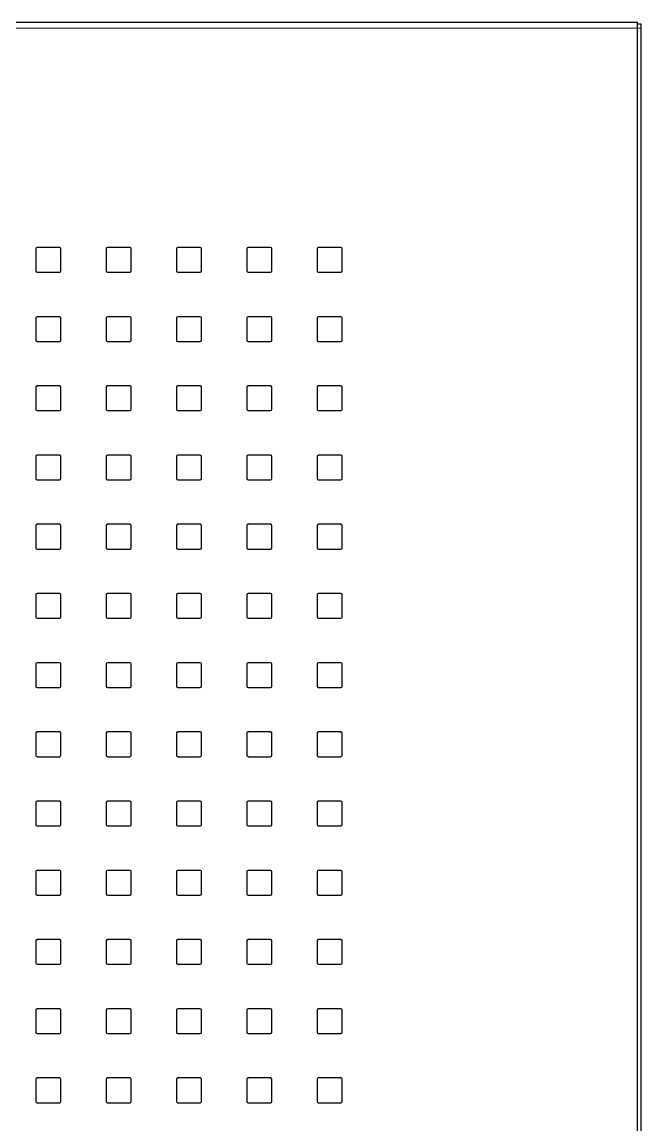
# Model space of a CAD drawing. Header units: millimetres. Extents: x -218071 to -203542, y 15363 to 51382.
# Drawn here: x -217800.6 to -217775.95, y 51338.09 to 51382.04 of the extents above; entities that cross this region are included whole.
import ezdxf

# ---------------------------------------------------------------- set-up
doc = ezdxf.new("R2010")
doc.units = ezdxf.units.MM
doc.header["$LTSCALE"] = 4
doc.layers.add('TPF-EQUIPEMENT', color=7, linetype='Continuous')

msp = doc.modelspace()

# ---------------------------------------------------------------- linework, layer by layer
at = {"layer": 'TPF-EQUIPEMENT', "linetype": 'Continuous', "lineweight": 25, "transparency": 33554671}
for p, q in [((-217850.999, 51382.036), (-217776.099, 51382.036)), ((-217776.099, 51382.036), (-217776.099, 51381.788)), ((-217776.099, 51381.961), (-217775.949, 51381.961)), ((-217776.099, 51381.788), (-217776.099, 51312.233)), ((-217775.949, 51381.961), (-217775.949, 51381.795)), ((-217775.949, 51381.795), (-217775.949, 51312.204)), ((-217800.049, 51373.004), (-217800.049, 51372.118)), ((-217799.099, 51373.053), (-217799.999, 51373.053)), ((-217799.049, 51372.118), (-217799.049, 51373.004)), ((-217797.249, 51373.004), (-217797.249, 51372.118)), ((-217796.299, 51373.053), (-217797.199, 51373.053)), ((-217796.249, 51372.118), (-217796.249, 51373.004)), ((-217794.449, 51373.004), (-217794.449, 51372.118)), ((-217793.499, 51373.053), (-217794.399, 51373.053)), ((-217793.449, 51372.118), (-217793.449, 51373.004)), ((-217791.649, 51373.004), (-217791.649, 51372.118)), ((-217790.699, 51373.053), (-217791.599, 51373.053)), ((-217790.649, 51372.118), (-217790.649, 51373.004)), ((-217788.849, 51373.004), (-217788.849, 51372.118)), ((-217787.899, 51373.053), (-217788.799, 51373.053)), ((-217787.849, 51372.118), (-217787.849, 51373.004)), ((-217799.999, 51372.069), (-217799.099, 51372.069)), ((-217797.199, 51372.069), (-217796.299, 51372.069)), ((-217794.399, 51372.069), (-217793.499, 51372.069)), ((-217791.599, 51372.069), (-217790.699, 51372.069)), ((-217788.799, 51372.069), (-217787.899, 51372.069)), ((-217800.049, 51370.247), (-217800.049, 51369.36)), ((-217799.099, 51370.296), (-217799.999, 51370.296)), ((-217799.049, 51369.36), (-217799.049, 51370.247)), ((-217797.249, 51370.247), (-217797.249, 51369.36)), ((-217796.299, 51370.296), (-217797.199, 51370.296)), ((-217796.249, 51369.36), (-217796.249, 51370.247)), ((-217794.449, 51370.247), (-217794.449, 51369.36)), ((-217793.499, 51370.296), (-217794.399, 51370.296)), ((-217793.449, 51369.36), (-217793.449, 51370.247)), ((-217791.649, 51370.247), (-217791.649, 51369.36)), ((-217790.699, 51370.296), (-217791.599, 51370.296)), ((-217790.649, 51369.36), (-217790.649, 51370.247)), ((-217788.849, 51370.247), (-217788.849, 51369.36)), ((-217787.899, 51370.296), (-217788.799, 51370.296)), ((-217787.849, 51369.36), (-217787.849, 51370.247)), ((-217799.999, 51369.311), (-217799.099, 51369.311)), ((-217797.199, 51369.311), (-217796.299, 51369.311)), ((-217794.399, 51369.311), (-217793.499, 51369.311)), ((-217791.599, 51369.311), (-217790.699, 51369.311)), ((-217788.799, 51369.311), (-217787.899, 51369.311)), ((-217800.049, 51367.489), (-217800.049, 51366.603)), ((-217799.099, 51367.538), (-217799.999, 51367.538)), ((-217799.049, 51366.603), (-217799.049, 51367.489)), ((-217797.249, 51367.489), (-217797.249, 51366.603)), ((-217796.299, 51367.538), (-217797.199, 51367.538)), ((-217796.249, 51366.603), (-217796.249, 51367.489)), ((-217794.449, 51367.489), (-217794.449, 51366.603)), ((-217793.499, 51367.538), (-217794.399, 51367.538)), ((-217793.449, 51366.603), (-217793.449, 51367.489)), ((-217791.649, 51367.489), (-217791.649, 51366.603)), ((-217790.699, 51367.538), (-217791.599, 51367.538)), ((-217790.649, 51366.603), (-217790.649, 51367.489)), ((-217788.849, 51367.489), (-217788.849, 51366.603)), ((-217787.899, 51367.538), (-217788.799, 51367.538)), ((-217787.849, 51366.603), (-217787.849, 51367.489)), ((-217799.999, 51366.554), (-217799.099, 51366.554)), ((-217797.199, 51366.554), (-217796.299, 51366.554)), ((-217794.399, 51366.554), (-217793.499, 51366.554)), ((-217791.599, 51366.554), (-217790.699, 51366.554)), ((-217788.799, 51366.554), (-217787.899, 51366.554)), ((-217800.049, 51364.732), (-217800.049, 51363.845)), ((-217799.099, 51364.781), (-217799.999, 51364.781)), ((-217799.049, 51363.845), (-217799.049, 51364.732)), ((-217797.249, 51364.732), (-217797.249, 51363.845)), ((-217796.299, 51364.781), (-217797.199, 51364.781)), ((-217796.249, 51363.845), (-217796.249, 51364.732)), ((-217794.449, 51364.732), (-217794.449, 51363.845)), ((-217793.499, 51364.781), (-217794.399, 51364.781)), ((-217793.449, 51363.845), (-217793.449, 51364.732)), ((-217791.649, 51364.732), (-217791.649, 51363.845)), ((-217790.699, 51364.781), (-217791.599, 51364.781)), ((-217790.649, 51363.845), (-217790.649, 51364.732)), ((-217788.849, 51364.732), (-217788.849, 51363.845)), ((-217787.899, 51364.781), (-217788.799, 51364.781)), ((-217787.849, 51363.845), (-217787.849, 51364.732)), ((-217799.999, 51363.796), (-217799.099, 51363.796)), ((-217797.199, 51363.796), (-217796.299, 51363.796)), ((-217794.399, 51363.796), (-217793.499, 51363.796)), ((-217791.599, 51363.796), (-217790.699, 51363.796)), ((-217788.799, 51363.796), (-217787.899, 51363.796)), ((-217800.049, 51361.974), (-217800.049, 51361.088)), ((-217799.099, 51362.024), (-217799.999, 51362.024)), ((-217799.049, 51361.088), (-217799.049, 51361.974)), ((-217797.249, 51361.974), (-217797.249, 51361.088)), ((-217796.299, 51362.024), (-217797.199, 51362.024)), ((-217796.249, 51361.088), (-217796.249, 51361.974)), ((-217794.449, 51361.974), (-217794.449, 51361.088)), ((-217793.499, 51362.024), (-217794.399, 51362.024)), ((-217793.449, 51361.088), (-217793.449, 51361.974)), ((-217791.649, 51361.974), (-217791.649, 51361.088)), ((-217790.699, 51362.024), (-217791.599, 51362.024)), ((-217790.649, 51361.088), (-217790.649, 51361.974)), ((-217788.849, 51361.974), (-217788.849, 51361.088)), ((-217787.899, 51362.024), (-217788.799, 51362.024)), ((-217787.849, 51361.088), (-217787.849, 51361.974)), ((-217799.999, 51361.039), (-217799.099, 51361.039)), ((-217797.199, 51361.039), (-217796.299, 51361.039)), ((-217794.399, 51361.039), (-217793.499, 51361.039)), ((-217791.599, 51361.039), (-217790.699, 51361.039)), ((-217788.799, 51361.039), (-217787.899, 51361.039)), ((-217799.099, 51359.266), (-217799.999, 51359.266)), ((-217796.299, 51359.266), (-217797.199, 51359.266)), ((-217793.499, 51359.266), (-217794.399, 51359.266)), ((-217790.699, 51359.266), (-217791.599, 51359.266)), ((-217787.899, 51359.266), (-217788.799, 51359.266)), ((-217800.049, 51359.217), (-217800.049, 51358.331)), ((-217799.049, 51358.331), (-217799.049, 51359.217)), ((-217797.249, 51359.217), (-217797.249, 51358.331)), ((-217796.249, 51358.331), (-217796.249, 51359.217)), ((-217794.449, 51359.217), (-217794.449, 51358.331)), ((-217793.449, 51358.331), (-217793.449, 51359.217)), ((-217791.649, 51359.217), (-217791.649, 51358.331)), ((-217790.649, 51358.331), (-217790.649, 51359.217)), ((-217788.849, 51359.217), (-217788.849, 51358.331)), ((-217787.849, 51358.331), (-217787.849, 51359.217)), ((-217799.999, 51358.281), (-217799.099, 51358.281)), ((-217797.199, 51358.281), (-217796.299, 51358.281)), ((-217794.399, 51358.281), (-217793.499, 51358.281)), ((-217791.599, 51358.281), (-217790.699, 51358.281)), ((-217788.799, 51358.281), (-217787.899, 51358.281)), ((-217800.049, 51356.459), (-217800.049, 51355.573)), ((-217799.099, 51356.509), (-217799.999, 51356.509)), ((-217799.049, 51355.573), (-217799.049, 51356.459)), ((-217797.249, 51356.459), (-217797.249, 51355.573)), ((-217796.299, 51356.509), (-217797.199, 51356.509)), ((-217796.249, 51355.573), (-217796.249, 51356.459)), ((-217794.449, 51356.459), (-217794.449, 51355.573)), ((-217793.499, 51356.509), (-217794.399, 51356.509)), ((-217793.449, 51355.573), (-217793.449, 51356.459)), ((-217791.649, 51356.459), (-217791.649, 51355.573)), ((-217790.699, 51356.509), (-217791.599, 51356.509)), ((-217790.649, 51355.573), (-217790.649, 51356.459)), ((-217788.849, 51356.459), (-217788.849, 51355.573)), ((-217787.899, 51356.509), (-217788.799, 51356.509)), ((-217787.849, 51355.573), (-217787.849, 51356.459)), ((-217799.999, 51355.524), (-217799.099, 51355.524)), ((-217797.199, 51355.524), (-217796.299, 51355.524)), ((-217794.399, 51355.524), (-217793.499, 51355.524)), ((-217791.599, 51355.524), (-217790.699, 51355.524)), ((-217788.799, 51355.524), (-217787.899, 51355.524)), ((-217800.049, 51353.702), (-217800.049, 51352.816)), ((-217799.099, 51353.751), (-217799.999, 51353.751)), ((-217799.049, 51352.816), (-217799.049, 51353.702)), ((-217797.249, 51353.702), (-217797.249, 51352.816)), ((-217796.299, 51353.751), (-217797.199, 51353.751)), ((-217796.249, 51352.816), (-217796.249, 51353.702)), ((-217794.449, 51353.702), (-217794.449, 51352.816)), ((-217793.499, 51353.751), (-217794.399, 51353.751)), ((-217793.449, 51352.816), (-217793.449, 51353.702)), ((-217791.649, 51353.702), (-217791.649, 51352.816)), ((-217790.699, 51353.751), (-217791.599, 51353.751)), ((-217790.649, 51352.816), (-217790.649, 51353.702)), ((-217788.849, 51353.702), (-217788.849, 51352.816)), ((-217787.899, 51353.751), (-217788.799, 51353.751)), ((-217787.849, 51352.816), (-217787.849, 51353.702)), ((-217799.999, 51352.766), (-217799.099, 51352.766)), ((-217797.199, 51352.766), (-217796.299, 51352.766)), ((-217794.399, 51352.766), (-217793.499, 51352.766)), ((-217791.599, 51352.766), (-217790.699, 51352.766)), ((-217788.799, 51352.766), (-217787.899, 51352.766)), ((-217800.049, 51350.944), (-217800.049, 51350.058)), ((-217799.099, 51350.994), (-217799.999, 51350.994)), ((-217799.049, 51350.058), (-217799.049, 51350.944)), ((-217797.249, 51350.944), (-217797.249, 51350.058)), ((-217796.299, 51350.994), (-217797.199, 51350.994)), ((-217796.249, 51350.058), (-217796.249, 51350.944)), ((-217794.449, 51350.944), (-217794.449, 51350.058)), ((-217793.499, 51350.994), (-217794.399, 51350.994)), ((-217793.449, 51350.058), (-217793.449, 51350.944)), ((-217791.649, 51350.944), (-217791.649, 51350.058)), ((-217790.699, 51350.994), (-217791.599, 51350.994)), ((-217790.649, 51350.058), (-217790.649, 51350.944)), ((-217788.849, 51350.944), (-217788.849, 51350.058)), ((-217787.899, 51350.994), (-217788.799, 51350.994)), ((-217787.849, 51350.058), (-217787.849, 51350.944)), ((-217799.999, 51350.009), (-217799.099, 51350.009)), ((-217797.199, 51350.009), (-217796.299, 51350.009)), ((-217794.399, 51350.009), (-217793.499, 51350.009)), ((-217791.599, 51350.009), (-217790.699, 51350.009)), ((-217788.799, 51350.009), (-217787.899, 51350.009)), ((-217800.049, 51348.187), (-217800.049, 51347.301)), ((-217799.099, 51348.236), (-217799.999, 51348.236)), ((-217799.049, 51347.301), (-217799.049, 51348.187)), ((-217797.249, 51348.187), (-217797.249, 51347.301)), ((-217796.299, 51348.236), (-217797.199, 51348.236)), ((-217796.249, 51347.301), (-217796.249, 51348.187)), ((-217794.449, 51348.187), (-217794.449, 51347.301)), ((-217793.499, 51348.236), (-217794.399, 51348.236)), ((-217793.449, 51347.301), (-217793.449, 51348.187)), ((-217791.649, 51348.187), (-217791.649, 51347.301)), ((-217790.699, 51348.236), (-217791.599, 51348.236)), ((-217790.649, 51347.301), (-217790.649, 51348.187)), ((-217788.849, 51348.187), (-217788.849, 51347.301)), ((-217787.899, 51348.236), (-217788.799, 51348.236)), ((-217787.849, 51347.301), (-217787.849, 51348.187)), ((-217799.999, 51347.251), (-217799.099, 51347.251)), ((-217797.199, 51347.251), (-217796.299, 51347.251)), ((-217794.399, 51347.251), (-217793.499, 51347.251)), ((-217791.599, 51347.251), (-217790.699, 51347.251)), ((-217788.799, 51347.251), (-217787.899, 51347.251)), ((-217800.049, 51345.43), (-217800.049, 51344.543)), ((-217799.099, 51345.479), (-217799.999, 51345.479)), ((-217799.049, 51344.543), (-217799.049, 51345.43)), ((-217797.249, 51345.43), (-217797.249, 51344.543)), ((-217796.299, 51345.479), (-217797.199, 51345.479)), ((-217796.249, 51344.543), (-217796.249, 51345.43)), ((-217794.449, 51345.43), (-217794.449, 51344.543)), ((-217793.499, 51345.479), (-217794.399, 51345.479)), ((-217793.449, 51344.543), (-217793.449, 51345.43)), ((-217791.649, 51345.43), (-217791.649, 51344.543)), ((-217790.699, 51345.479), (-217791.599, 51345.479)), ((-217790.649, 51344.543), (-217790.649, 51345.43)), ((-217788.849, 51345.43), (-217788.849, 51344.543)), ((-217787.899, 51345.479), (-217788.799, 51345.479)), ((-217787.849, 51344.543), (-217787.849, 51345.43)), ((-217799.999, 51344.494), (-217799.099, 51344.494)), ((-217797.199, 51344.494), (-217796.299, 51344.494)), ((-217794.399, 51344.494), (-217793.499, 51344.494)), ((-217791.599, 51344.494), (-217790.699, 51344.494)), ((-217788.799, 51344.494), (-217787.899, 51344.494)), ((-217800.049, 51342.672), (-217800.049, 51341.786)), ((-217799.099, 51342.721), (-217799.999, 51342.721)), ((-217799.049, 51341.786), (-217799.049, 51342.672)), ((-217797.249, 51342.672), (-217797.249, 51341.786)), ((-217796.299, 51342.721), (-217797.199, 51342.721)), ((-217796.249, 51341.786), (-217796.249, 51342.672)), ((-217794.449, 51342.672), (-217794.449, 51341.786)), ((-217793.499, 51342.721), (-217794.399, 51342.721)), ((-217793.449, 51341.786), (-217793.449, 51342.672)), ((-217791.649, 51342.672), (-217791.649, 51341.786)), ((-217790.699, 51342.721), (-217791.599, 51342.721)), ((-217790.649, 51341.786), (-217790.649, 51342.672)), ((-217788.849, 51342.672), (-217788.849, 51341.786)), ((-217787.899, 51342.721), (-217788.799, 51342.721)), ((-217787.849, 51341.786), (-217787.849, 51342.672)), ((-217799.999, 51341.737), (-217799.099, 51341.737)), ((-217797.199, 51341.737), (-217796.299, 51341.737)), ((-217794.399, 51341.737), (-217793.499, 51341.737)), ((-217791.599, 51341.737), (-217790.699, 51341.737)), ((-217788.799, 51341.737), (-217787.899, 51341.737)), ((-217800.049, 51339.915), (-217800.049, 51339.028)), ((-217799.099, 51339.964), (-217799.999, 51339.964)), ((-217799.049, 51339.028), (-217799.049, 51339.915)), ((-217797.249, 51339.915), (-217797.249, 51339.028)), ((-217796.299, 51339.964), (-217797.199, 51339.964)), ((-217796.249, 51339.028), (-217796.249, 51339.915)), ((-217794.449, 51339.915), (-217794.449, 51339.028)), ((-217793.499, 51339.964), (-217794.399, 51339.964)), ((-217793.449, 51339.028), (-217793.449, 51339.915)), ((-217791.649, 51339.915), (-217791.649, 51339.028)), ((-217790.699, 51339.964), (-217791.599, 51339.964)), ((-217790.649, 51339.028), (-217790.649, 51339.915)), ((-217788.849, 51339.915), (-217788.849, 51339.028)), ((-217787.899, 51339.964), (-217788.799, 51339.964)), ((-217787.849, 51339.028), (-217787.849, 51339.915)), ((-217799.999, 51338.979), (-217799.099, 51338.979)), ((-217797.199, 51338.979), (-217796.299, 51338.979)), ((-217794.399, 51338.979), (-217793.499, 51338.979)), ((-217791.599, 51338.979), (-217790.699, 51338.979)), ((-217788.799, 51338.979), (-217787.899, 51338.979))]:
    msp.add_line(p, q, dxfattribs=at)
at = {"layer": 'TPF-EQUIPEMENT', "linetype": 'Continuous', "lineweight": 18, "transparency": 33554671}
for p, q in [((-217850.999, 51381.788), (-217776.099, 51381.788)), ((-217775.949, 51381.795), (-217776.099, 51381.795)), ((-217799.999, 51373.036), (-217799.999, 51373.053)), ((-217799.099, 51373.036), (-217799.099, 51373.053)), ((-217797.199, 51373.036), (-217797.199, 51373.053)), ((-217796.299, 51373.036), (-217796.299, 51373.053)), ((-217794.399, 51373.036), (-217794.399, 51373.053)), ((-217793.499, 51373.036), (-217793.499, 51373.053)), ((-217791.599, 51373.036), (-217791.599, 51373.053)), ((-217790.699, 51373.036), (-217790.699, 51373.053)), ((-217788.799, 51373.036), (-217788.799, 51373.053)), ((-217787.899, 51373.036), (-217787.899, 51373.053)), ((-217799.999, 51370.279), (-217799.999, 51370.296)), ((-217799.099, 51370.279), (-217799.099, 51370.296)), ((-217797.199, 51370.279), (-217797.199, 51370.296)), ((-217796.299, 51370.279), (-217796.299, 51370.296)), ((-217794.399, 51370.279), (-217794.399, 51370.296)), ((-217793.499, 51370.279), (-217793.499, 51370.296)), ((-217791.599, 51370.279), (-217791.599, 51370.296)), ((-217790.699, 51370.279), (-217790.699, 51370.296)), ((-217788.799, 51370.279), (-217788.799, 51370.296)), ((-217787.899, 51370.279), (-217787.899, 51370.296)), ((-217799.999, 51367.521), (-217799.999, 51367.538)), ((-217799.099, 51367.521), (-217799.099, 51367.538)), ((-217797.199, 51367.521), (-217797.199, 51367.538)), ((-217796.299, 51367.521), (-217796.299, 51367.538)), ((-217794.399, 51367.521), (-217794.399, 51367.538)), ((-217793.499, 51367.521), (-217793.499, 51367.538)), ((-217791.599, 51367.521), (-217791.599, 51367.538)), ((-217790.699, 51367.521), (-217790.699, 51367.538)), ((-217788.799, 51367.521), (-217788.799, 51367.538)), ((-217787.899, 51367.521), (-217787.899, 51367.538)), ((-217799.999, 51364.764), (-217799.999, 51364.781)), ((-217799.099, 51364.764), (-217799.099, 51364.781)), ((-217797.199, 51364.764), (-217797.199, 51364.781)), ((-217796.299, 51364.764), (-217796.299, 51364.781)), ((-217794.399, 51364.764), (-217794.399, 51364.781)), ((-217793.499, 51364.764), (-217793.499, 51364.781)), ((-217791.599, 51364.764), (-217791.599, 51364.781)), ((-217790.699, 51364.764), (-217790.699, 51364.781)), ((-217788.799, 51364.764), (-217788.799, 51364.781)), ((-217787.899, 51364.764), (-217787.899, 51364.781)), ((-217799.999, 51362.006), (-217799.999, 51362.024)), ((-217799.099, 51362.006), (-217799.099, 51362.024)), ((-217797.199, 51362.006), (-217797.199, 51362.024)), ((-217796.299, 51362.006), (-217796.299, 51362.024)), ((-217794.399, 51362.006), (-217794.399, 51362.024)), ((-217793.499, 51362.006), (-217793.499, 51362.024)), ((-217791.599, 51362.006), (-217791.599, 51362.024)), ((-217790.699, 51362.006), (-217790.699, 51362.024)), ((-217788.799, 51362.006), (-217788.799, 51362.024)), ((-217787.899, 51362.006), (-217787.899, 51362.024)), ((-217799.999, 51359.249), (-217799.999, 51359.266)), ((-217799.099, 51359.249), (-217799.099, 51359.266)), ((-217797.199, 51359.249), (-217797.199, 51359.266)), ((-217796.299, 51359.249), (-217796.299, 51359.266)), ((-217794.399, 51359.249), (-217794.399, 51359.266)), ((-217793.499, 51359.249), (-217793.499, 51359.266)), ((-217791.599, 51359.249), (-217791.599, 51359.266)), ((-217790.699, 51359.249), (-217790.699, 51359.266)), ((-217788.799, 51359.249), (-217788.799, 51359.266)), ((-217787.899, 51359.249), (-217787.899, 51359.266)), ((-217799.999, 51356.491), (-217799.999, 51356.509)), ((-217799.099, 51356.491), (-217799.099, 51356.509)), ((-217797.199, 51356.491), (-217797.199, 51356.509)), ((-217796.299, 51356.491), (-217796.299, 51356.509)), ((-217794.399, 51356.491), (-217794.399, 51356.509)), ((-217793.499, 51356.491), (-217793.499, 51356.509)), ((-217791.599, 51356.491), (-217791.599, 51356.509)), ((-217790.699, 51356.491), (-217790.699, 51356.509)), ((-217788.799, 51356.491), (-217788.799, 51356.509)), ((-217787.899, 51356.491), (-217787.899, 51356.509)), ((-217799.999, 51353.734), (-217799.999, 51353.751)), ((-217799.099, 51353.734), (-217799.099, 51353.751)), ((-217797.199, 51353.734), (-217797.199, 51353.751)), ((-217796.299, 51353.734), (-217796.299, 51353.751)), ((-217794.399, 51353.734), (-217794.399, 51353.751)), ((-217793.499, 51353.734), (-217793.499, 51353.751)), ((-217791.599, 51353.734), (-217791.599, 51353.751)), ((-217790.699, 51353.734), (-217790.699, 51353.751)), ((-217788.799, 51353.734), (-217788.799, 51353.751)), ((-217787.899, 51353.734), (-217787.899, 51353.751)), ((-217799.999, 51350.976), (-217799.999, 51350.994)), ((-217799.099, 51350.976), (-217799.099, 51350.994)), ((-217797.199, 51350.976), (-217797.199, 51350.994)), ((-217796.299, 51350.976), (-217796.299, 51350.994)), ((-217794.399, 51350.976), (-217794.399, 51350.994)), ((-217793.499, 51350.976), (-217793.499, 51350.994)), ((-217791.599, 51350.976), (-217791.599, 51350.994)), ((-217790.699, 51350.976), (-217790.699, 51350.994)), ((-217788.799, 51350.976), (-217788.799, 51350.994)), ((-217787.899, 51350.976), (-217787.899, 51350.994)), ((-217799.999, 51348.219), (-217799.999, 51348.236)), ((-217799.099, 51348.219), (-217799.099, 51348.236)), ((-217797.199, 51348.219), (-217797.199, 51348.236)), ((-217796.299, 51348.219), (-217796.299, 51348.236)), ((-217794.399, 51348.219), (-217794.399, 51348.236)), ((-217793.499, 51348.219), (-217793.499, 51348.236)), ((-217791.599, 51348.219), (-217791.599, 51348.236)), ((-217790.699, 51348.219), (-217790.699, 51348.236)), ((-217788.799, 51348.219), (-217788.799, 51348.236)), ((-217787.899, 51348.219), (-217787.899, 51348.236)), ((-217799.999, 51345.461), (-217799.999, 51345.479)), ((-217799.099, 51345.461), (-217799.099, 51345.479)), ((-217797.199, 51345.461), (-217797.199, 51345.479)), ((-217796.299, 51345.461), (-217796.299, 51345.479)), ((-217794.399, 51345.461), (-217794.399, 51345.479)), ((-217793.499, 51345.461), (-217793.499, 51345.479)), ((-217791.599, 51345.461), (-217791.599, 51345.479)), ((-217790.699, 51345.461), (-217790.699, 51345.479)), ((-217788.799, 51345.461), (-217788.799, 51345.479)), ((-217787.899, 51345.461), (-217787.899, 51345.479)), ((-217799.999, 51342.704), (-217799.999, 51342.721)), ((-217799.099, 51342.704), (-217799.099, 51342.721)), ((-217797.199, 51342.704), (-217797.199, 51342.721)), ((-217796.299, 51342.704), (-217796.299, 51342.721)), ((-217794.399, 51342.704), (-217794.399, 51342.721)), ((-217793.499, 51342.704), (-217793.499, 51342.721)), ((-217791.599, 51342.704), (-217791.599, 51342.721)), ((-217790.699, 51342.704), (-217790.699, 51342.721)), ((-217788.799, 51342.704), (-217788.799, 51342.721)), ((-217787.899, 51342.704), (-217787.899, 51342.721)), ((-217799.999, 51339.947), (-217799.999, 51339.964)), ((-217799.099, 51339.947), (-217799.099, 51339.964)), ((-217797.199, 51339.947), (-217797.199, 51339.964)), ((-217796.299, 51339.947), (-217796.299, 51339.964)), ((-217794.399, 51339.947), (-217794.399, 51339.964)), ((-217793.499, 51339.947), (-217793.499, 51339.964)), ((-217791.599, 51339.947), (-217791.599, 51339.964)), ((-217790.699, 51339.947), (-217790.699, 51339.964)), ((-217788.799, 51339.947), (-217788.799, 51339.964)), ((-217787.899, 51339.947), (-217787.899, 51339.964))]:
    msp.add_line(p, q, dxfattribs=at)
at = {"layer": 'TPF-EQUIPEMENT', "linetype": 'Continuous', "lineweight": 25, "transparency": 33554671}
for centre, start, end in [((-217799.999, 51373.004), 89.5648, 179.5581), ((-217799.098, 51373.004), 0.4419, 90.4352), ((-217797.199, 51373.004), 89.5648, 179.5581), ((-217796.298, 51373.004), 0.4419, 90.4352), ((-217794.399, 51373.004), 89.5648, 179.5581), ((-217793.498, 51373.004), 0.4419, 90.4352), ((-217791.599, 51373.004), 89.5648, 179.5581), ((-217790.698, 51373.004), 0.4419, 90.4352), ((-217788.799, 51373.004), 89.5648, 179.5581), ((-217787.898, 51373.004), 0.4419, 90.4352), ((-217799.999, 51372.118), 180.4419, 270.4352), ((-217799.098, 51372.118), 269.5648, 359.5581), ((-217797.199, 51372.118), 180.4419, 270.4352), ((-217796.298, 51372.118), 269.5648, 359.5581), ((-217794.399, 51372.118), 180.4419, 270.4352), ((-217793.498, 51372.118), 269.5648, 359.5581), ((-217791.599, 51372.118), 180.4419, 270.4352), ((-217790.698, 51372.118), 269.5648, 359.5581), ((-217788.799, 51372.118), 180.4419, 270.4352), ((-217787.898, 51372.118), 269.5648, 359.5581), ((-217799.999, 51370.246), 89.5648, 179.5581), ((-217799.098, 51370.246), 0.4419, 90.4352), ((-217797.199, 51370.246), 89.5648, 179.5581), ((-217796.298, 51370.246), 0.4419, 90.4352), ((-217794.399, 51370.246), 89.5648, 179.5581), ((-217793.498, 51370.246), 0.4419, 90.4352), ((-217791.599, 51370.246), 89.5648, 179.5581), ((-217790.698, 51370.246), 0.4419, 90.4352), ((-217788.799, 51370.246), 89.5648, 179.5581), ((-217787.898, 51370.246), 0.4419, 90.4352), ((-217799.999, 51369.361), 180.4419, 270.4352), ((-217799.098, 51369.361), 269.5648, 359.5581), ((-217797.199, 51369.361), 180.4419, 270.4352), ((-217796.298, 51369.361), 269.5648, 359.5581), ((-217794.399, 51369.361), 180.4419, 270.4352), ((-217793.498, 51369.361), 269.5648, 359.5581), ((-217791.599, 51369.361), 180.4419, 270.4352), ((-217790.698, 51369.361), 269.5648, 359.5581), ((-217788.799, 51369.361), 180.4419, 270.4352), ((-217787.898, 51369.361), 269.5648, 359.5581), ((-217799.999, 51367.489), 89.5648, 179.5581), ((-217799.098, 51367.489), 0.4419, 90.4352), ((-217797.199, 51367.489), 89.5648, 179.5581), ((-217796.298, 51367.489), 0.4419, 90.4352), ((-217794.399, 51367.489), 89.5648, 179.5581), ((-217793.498, 51367.489), 0.4419, 90.4352), ((-217791.599, 51367.489), 89.5648, 179.5581), ((-217790.698, 51367.489), 0.4419, 90.4352), ((-217788.799, 51367.489), 89.5648, 179.5581), ((-217787.898, 51367.489), 0.4419, 90.4352), ((-217799.999, 51366.603), 180.4419, 270.4352), ((-217799.098, 51366.603), 269.5648, 359.5581), ((-217797.199, 51366.603), 180.4419, 270.4352), ((-217796.298, 51366.603), 269.5648, 359.5581), ((-217794.399, 51366.603), 180.4419, 270.4352), ((-217793.498, 51366.603), 269.5648, 359.5581), ((-217791.599, 51366.603), 180.4419, 270.4352), ((-217790.698, 51366.603), 269.5648, 359.5581), ((-217788.799, 51366.603), 180.4419, 270.4352), ((-217787.898, 51366.603), 269.5648, 359.5581), ((-217799.999, 51364.731), 89.5648, 179.5581), ((-217799.098, 51364.731), 0.4419, 90.4352), ((-217797.199, 51364.731), 89.5648, 179.5581), ((-217796.298, 51364.731), 0.4419, 90.4352), ((-217794.399, 51364.731), 89.5648, 179.5581), ((-217793.498, 51364.731), 0.4419, 90.4352), ((-217791.599, 51364.731), 89.5648, 179.5581), ((-217790.698, 51364.731), 0.4419, 90.4352), ((-217788.799, 51364.731), 89.5648, 179.5581), ((-217787.898, 51364.731), 0.4419, 90.4352), ((-217799.999, 51363.846), 180.4419, 270.4352), ((-217799.098, 51363.846), 269.5648, 359.5581), ((-217797.199, 51363.846), 180.4419, 270.4352), ((-217796.298, 51363.846), 269.5648, 359.5581), ((-217794.399, 51363.846), 180.4419, 270.4352), ((-217793.498, 51363.846), 269.5648, 359.5581), ((-217791.599, 51363.846), 180.4419, 270.4352), ((-217790.698, 51363.846), 269.5648, 359.5581), ((-217788.799, 51363.846), 180.4419, 270.4352), ((-217787.898, 51363.846), 269.5648, 359.5581), ((-217799.999, 51361.974), 89.5648, 179.5581), ((-217799.098, 51361.974), 0.4419, 90.4352), ((-217797.199, 51361.974), 89.5648, 179.5581), ((-217796.298, 51361.974), 0.4419, 90.4352), ((-217794.399, 51361.974), 89.5648, 179.5581), ((-217793.498, 51361.974), 0.4419, 90.4352), ((-217791.599, 51361.974), 89.5648, 179.5581), ((-217790.698, 51361.974), 0.4419, 90.4352), ((-217788.799, 51361.974), 89.5648, 179.5581), ((-217787.898, 51361.974), 0.4419, 90.4352), ((-217799.999, 51361.088), 180.4419, 270.4352), ((-217799.098, 51361.088), 269.5648, 359.5581), ((-217797.199, 51361.088), 180.4419, 270.4352), ((-217796.298, 51361.088), 269.5648, 359.5581), ((-217794.399, 51361.088), 180.4419, 270.4352), ((-217793.498, 51361.088), 269.5648, 359.5581), ((-217791.599, 51361.088), 180.4419, 270.4352), ((-217790.698, 51361.088), 269.5648, 359.5581), ((-217788.799, 51361.088), 180.4419, 270.4352), ((-217787.898, 51361.088), 269.5648, 359.5581), ((-217799.999, 51359.216), 89.5648, 179.5581), ((-217799.098, 51359.216), 0.4419, 90.4352), ((-217797.199, 51359.216), 89.5648, 179.5581), ((-217796.298, 51359.216), 0.4419, 90.4352), ((-217794.399, 51359.216), 89.5648, 179.5581), ((-217793.498, 51359.216), 0.4419, 90.4352), ((-217791.599, 51359.216), 89.5648, 179.5581), ((-217790.698, 51359.216), 0.4419, 90.4352), ((-217788.799, 51359.216), 89.5648, 179.5581), ((-217787.898, 51359.216), 0.4419, 90.4352), ((-217799.999, 51358.331), 180.4419, 270.4352), ((-217799.098, 51358.331), 269.5648, 359.5581), ((-217797.199, 51358.331), 180.4419, 270.4352), ((-217796.298, 51358.331), 269.5648, 359.5581), ((-217794.399, 51358.331), 180.4419, 270.4352), ((-217793.498, 51358.331), 269.5648, 359.5581), ((-217791.599, 51358.331), 180.4419, 270.4352), ((-217790.698, 51358.331), 269.5648, 359.5581), ((-217788.799, 51358.331), 180.4419, 270.4352), ((-217787.898, 51358.331), 269.5648, 359.5581), ((-217799.999, 51356.459), 89.5648, 179.5581), ((-217799.098, 51356.459), 0.4419, 90.4352), ((-217797.199, 51356.459), 89.5648, 179.5581), ((-217796.298, 51356.459), 0.4419, 90.4352), ((-217794.399, 51356.459), 89.5648, 179.5581), ((-217793.498, 51356.459), 0.4419, 90.4352), ((-217791.599, 51356.459), 89.5648, 179.5581), ((-217790.698, 51356.459), 0.4419, 90.4352), ((-217788.799, 51356.459), 89.5648, 179.5581), ((-217787.898, 51356.459), 0.4419, 90.4352), ((-217799.999, 51355.573), 180.4419, 270.4352), ((-217799.098, 51355.573), 269.5648, 359.5581), ((-217797.199, 51355.573), 180.4419, 270.4352), ((-217796.298, 51355.573), 269.5648, 359.5581), ((-217794.399, 51355.573), 180.4419, 270.4352), ((-217793.498, 51355.573), 269.5648, 359.5581), ((-217791.599, 51355.573), 180.4419, 270.4352), ((-217790.698, 51355.573), 269.5648, 359.5581), ((-217788.799, 51355.573), 180.4419, 270.4352), ((-217787.898, 51355.573), 269.5648, 359.5581), ((-217799.999, 51353.702), 89.5648, 179.5581), ((-217799.098, 51353.702), 0.4419, 90.4352), ((-217797.199, 51353.702), 89.5648, 179.5581), ((-217796.298, 51353.702), 0.4419, 90.4352), ((-217794.399, 51353.702), 89.5648, 179.5581), ((-217793.498, 51353.702), 0.4419, 90.4352), ((-217791.599, 51353.702), 89.5648, 179.5581), ((-217790.698, 51353.702), 0.4419, 90.4352), ((-217788.799, 51353.702), 89.5648, 179.5581), ((-217787.898, 51353.702), 0.4419, 90.4352), ((-217799.999, 51352.816), 180.4419, 270.4352), ((-217799.098, 51352.816), 269.5648, 359.5581), ((-217797.199, 51352.816), 180.4419, 270.4352), ((-217796.298, 51352.816), 269.5648, 359.5581), ((-217794.399, 51352.816), 180.4419, 270.4352), ((-217793.498, 51352.816), 269.5648, 359.5581), ((-217791.599, 51352.816), 180.4419, 270.4352), ((-217790.698, 51352.816), 269.5648, 359.5581), ((-217788.799, 51352.816), 180.4419, 270.4352), ((-217787.898, 51352.816), 269.5648, 359.5581), ((-217799.999, 51350.944), 89.5648, 179.5581), ((-217799.098, 51350.944), 0.4419, 90.4352), ((-217797.199, 51350.944), 89.5648, 179.5581), ((-217796.298, 51350.944), 0.4419, 90.4352), ((-217794.399, 51350.944), 89.5648, 179.5581), ((-217793.498, 51350.944), 0.4419, 90.4352), ((-217791.599, 51350.944), 89.5648, 179.5581), ((-217790.698, 51350.944), 0.4419, 90.4352), ((-217788.799, 51350.944), 89.5648, 179.5581), ((-217787.898, 51350.944), 0.4419, 90.4352), ((-217799.999, 51350.059), 180.4419, 270.4352), ((-217799.098, 51350.059), 269.5648, 359.5581), ((-217797.199, 51350.059), 180.4419, 270.4352), ((-217796.298, 51350.059), 269.5648, 359.5581), ((-217794.399, 51350.059), 180.4419, 270.4352), ((-217793.498, 51350.059), 269.5648, 359.5581), ((-217791.599, 51350.059), 180.4419, 270.4352), ((-217790.698, 51350.059), 269.5648, 359.5581), ((-217788.799, 51350.059), 180.4419, 270.4352), ((-217787.898, 51350.059), 269.5648, 359.5581), ((-217799.999, 51348.187), 89.5648, 179.5581), ((-217799.098, 51348.187), 0.4419, 90.4352), ((-217797.199, 51348.187), 89.5648, 179.5581), ((-217796.298, 51348.187), 0.4419, 90.4352), ((-217794.399, 51348.187), 89.5648, 179.5581), ((-217793.498, 51348.187), 0.4419, 90.4352), ((-217791.599, 51348.187), 89.5648, 179.5581), ((-217790.698, 51348.187), 0.4419, 90.4352), ((-217788.799, 51348.187), 89.5648, 179.5581), ((-217787.898, 51348.187), 0.4419, 90.4352), ((-217799.999, 51347.301), 180.4419, 270.4352), ((-217799.098, 51347.301), 269.5648, 359.5581), ((-217797.199, 51347.301), 180.4419, 270.4352), ((-217796.298, 51347.301), 269.5648, 359.5581), ((-217794.399, 51347.301), 180.4419, 270.4352), ((-217793.498, 51347.301), 269.5648, 359.5581), ((-217791.599, 51347.301), 180.4419, 270.4352), ((-217790.698, 51347.301), 269.5648, 359.5581), ((-217788.799, 51347.301), 180.4419, 270.4352), ((-217787.898, 51347.301), 269.5648, 359.5581), ((-217799.999, 51345.429), 89.5648, 179.5581), ((-217799.098, 51345.429), 0.4419, 90.4352), ((-217797.199, 51345.429), 89.5648, 179.5581), ((-217796.298, 51345.429), 0.4419, 90.4352), ((-217794.399, 51345.429), 89.5648, 179.5581), ((-217793.498, 51345.429), 0.4419, 90.4352), ((-217791.599, 51345.429), 89.5648, 179.5581), ((-217790.698, 51345.429), 0.4419, 90.4352), ((-217788.799, 51345.429), 89.5648, 179.5581), ((-217787.898, 51345.429), 0.4419, 90.4352), ((-217799.999, 51344.544), 180.4419, 270.4352), ((-217799.098, 51344.544), 269.5648, 359.5581), ((-217797.199, 51344.544), 180.4419, 270.4352), ((-217796.298, 51344.544), 269.5648, 359.5581), ((-217794.399, 51344.544), 180.4419, 270.4352), ((-217793.498, 51344.544), 269.5648, 359.5581), ((-217791.599, 51344.544), 180.4419, 270.4352), ((-217790.698, 51344.544), 269.5648, 359.5581), ((-217788.799, 51344.544), 180.4419, 270.4352), ((-217787.898, 51344.544), 269.5648, 359.5581), ((-217799.999, 51342.672), 89.5648, 179.5581), ((-217799.098, 51342.672), 0.4419, 90.4352), ((-217797.199, 51342.672), 89.5648, 179.5581), ((-217796.298, 51342.672), 0.4419, 90.4352), ((-217794.399, 51342.672), 89.5648, 179.5581), ((-217793.498, 51342.672), 0.4419, 90.4352), ((-217791.599, 51342.672), 89.5648, 179.5581), ((-217790.698, 51342.672), 0.4419, 90.4352), ((-217788.799, 51342.672), 89.5648, 179.5581), ((-217787.898, 51342.672), 0.4419, 90.4352), ((-217799.999, 51341.786), 180.4419, 270.4352), ((-217799.098, 51341.786), 269.5648, 359.5581), ((-217797.199, 51341.786), 180.4419, 270.4352), ((-217796.298, 51341.786), 269.5648, 359.5581), ((-217794.399, 51341.786), 180.4419, 270.4352), ((-217793.498, 51341.786), 269.5648, 359.5581), ((-217791.599, 51341.786), 180.4419, 270.4352), ((-217790.698, 51341.786), 269.5648, 359.5581), ((-217788.799, 51341.786), 180.4419, 270.4352), ((-217787.898, 51341.786), 269.5648, 359.5581), ((-217799.999, 51339.914), 89.5648, 179.5581), ((-217799.098, 51339.914), 0.4419, 90.4352), ((-217797.199, 51339.914), 89.5648, 179.5581), ((-217796.298, 51339.914), 0.4419, 90.4352), ((-217794.399, 51339.914), 89.5648, 179.5581), ((-217793.498, 51339.914), 0.4419, 90.4352), ((-217791.599, 51339.914), 89.5648, 179.5581), ((-217790.698, 51339.914), 0.4419, 90.4352), ((-217788.799, 51339.914), 89.5648, 179.5581), ((-217787.898, 51339.914), 0.4419, 90.4352), ((-217799.999, 51339.029), 180.4419, 270.4352), ((-217799.098, 51339.029), 269.5648, 359.5581), ((-217797.199, 51339.029), 180.4419, 270.4352), ((-217796.298, 51339.029), 269.5648, 359.5581), ((-217794.399, 51339.029), 180.4419, 270.4352), ((-217793.498, 51339.029), 269.5648, 359.5581), ((-217791.599, 51339.029), 180.4419, 270.4352), ((-217790.698, 51339.029), 269.5648, 359.5581), ((-217788.799, 51339.029), 180.4419, 270.4352), ((-217787.898, 51339.029), 269.5648, 359.5581)]:
    msp.add_arc(centre, 0.0496, start, end, dxfattribs=at)

doc.saveas('drawing.dxf')
